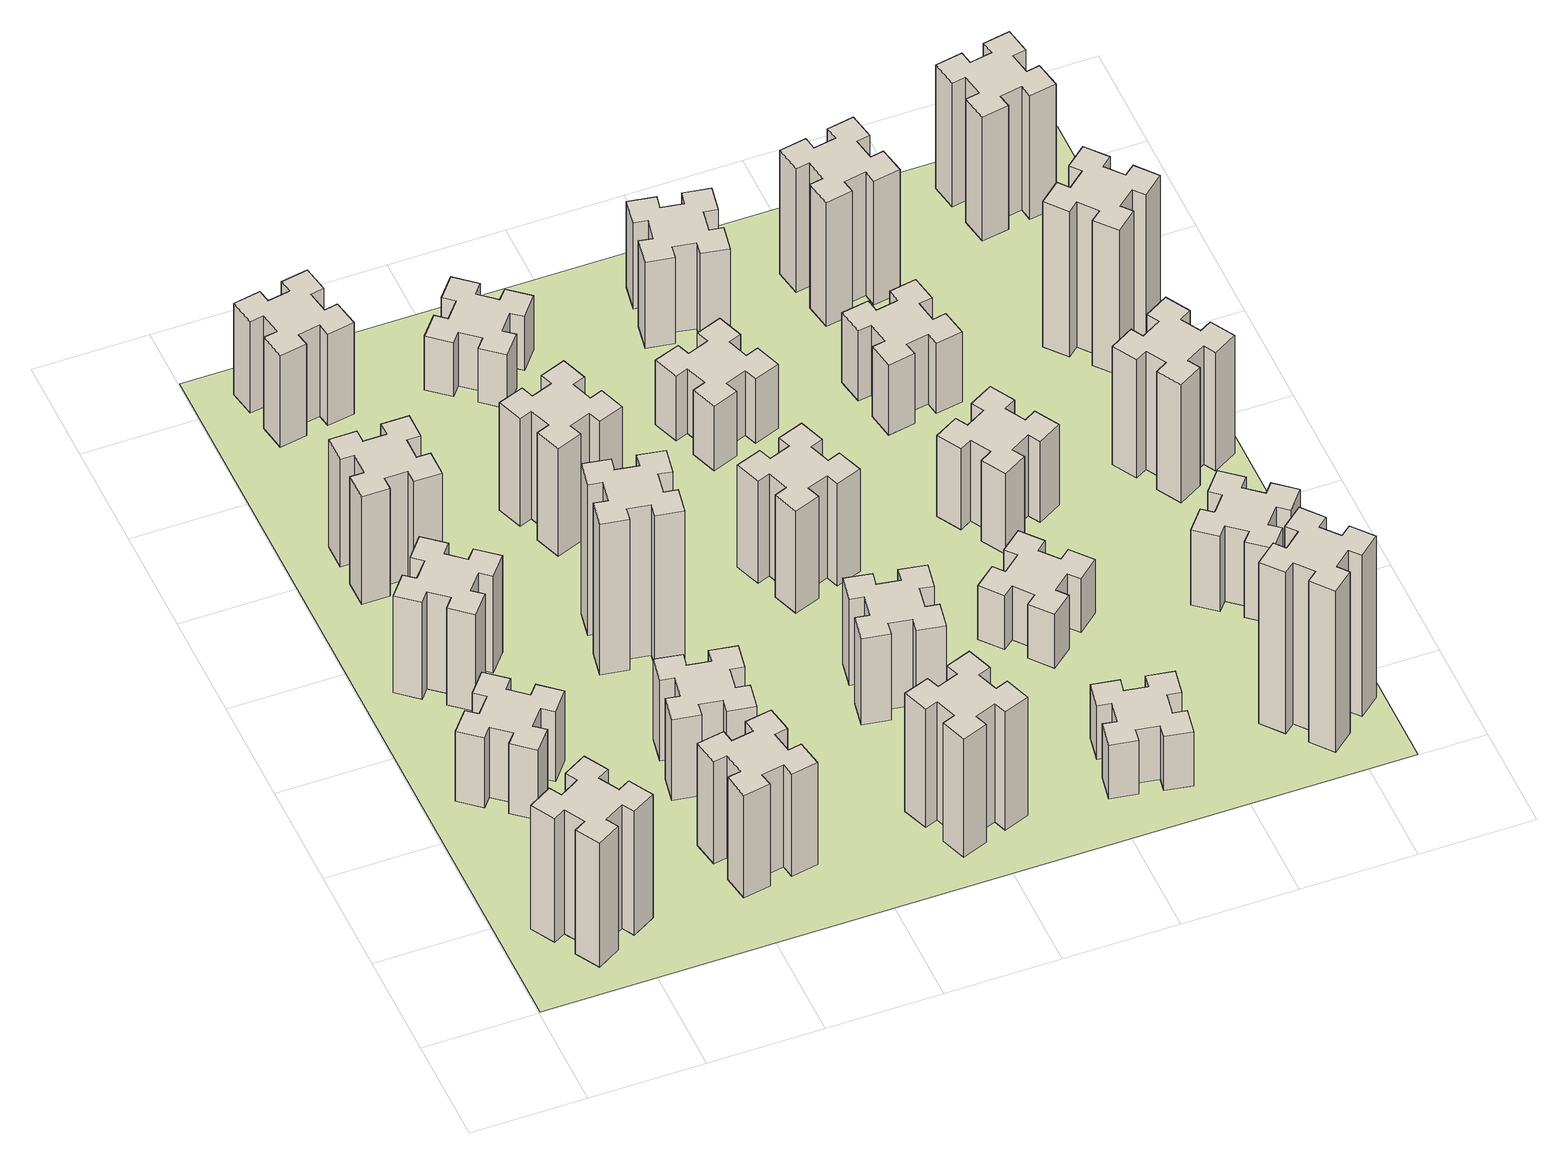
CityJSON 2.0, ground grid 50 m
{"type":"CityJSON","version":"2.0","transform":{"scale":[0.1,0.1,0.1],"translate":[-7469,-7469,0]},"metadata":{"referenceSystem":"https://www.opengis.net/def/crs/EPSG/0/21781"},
"CityObjects":{
"building1":{"type":"Building","attributes":{"class":"1000","function":"1000","usage":"1000","yearOfConstruction":2016,"roofType":"1000","measuredHeight":69,"storeysAboveGround":30,"storeysBelowGround":0},"geometry":[{"type":"Solid","lod":"1","boundaries":[[[[0,1,2,3,4,5,6,7,8,9,10,11,12,13,14,15,16,17,18,19]],[[17,16,20,21]],[[16,15,22,20]],[[15,14,23,22]],[[14,13,24,23]],[[13,12,25,24]],[[12,11,26,25]],[[11,10,27,26]],[[10,9,28,27]],[[9,8,29,28]],[[8,7,30,29]],[[7,6,31,30]],[[6,5,32,31]],[[5,4,33,32]],[[4,3,34,33]],[[3,2,35,34]],[[2,1,36,35]],[[1,0,37,36]],[[0,19,38,37]],[[19,18,39,38]],[[18,17,21,39]],[[24,25,26,27,28,29,30,31,32,33,34,35,36,37,38,39,21,20,22,23]]]]}]},
"building2":{"type":"Building","attributes":{"class":"1000","function":"1000","usage":"1000","yearOfConstruction":2016,"roofType":"1000","measuredHeight":39,"storeysAboveGround":30,"storeysBelowGround":0},"geometry":[{"type":"Solid","lod":"1","boundaries":[[[[40,41,42,43,44,45,46,47,48,49,50,51,52,53,54,55,56,57,58,59]],[[57,56,60,61]],[[56,55,62,60]],[[55,54,63,62]],[[54,53,64,63]],[[53,52,65,64]],[[52,51,66,65]],[[51,50,67,66]],[[50,49,68,67]],[[49,48,69,68]],[[48,47,70,69]],[[47,46,71,70]],[[46,45,72,71]],[[45,44,73,72]],[[44,43,74,73]],[[43,42,75,74]],[[42,41,76,75]],[[41,40,77,76]],[[40,59,78,77]],[[59,58,79,78]],[[58,57,61,79]],[[64,65,66,67,68,69,70,71,72,73,74,75,76,77,78,79,61,60,62,63]]]]}]},
"building3":{"type":"Building","attributes":{"class":"1000","function":"1000","usage":"1000","yearOfConstruction":2016,"roofType":"1000","measuredHeight":54,"storeysAboveGround":30,"storeysBelowGround":0},"geometry":[{"type":"Solid","lod":"1","boundaries":[[[[80,81,82,83,84,85,86,87,88,89,90,91,92,93,94,95,96,97,98,99]],[[97,96,100,101]],[[96,95,102,100]],[[95,94,103,102]],[[94,93,104,103]],[[93,92,105,104]],[[92,91,106,105]],[[91,90,107,106]],[[90,89,108,107]],[[89,88,109,108]],[[88,87,110,109]],[[87,86,111,110]],[[86,85,112,111]],[[85,84,113,112]],[[84,83,114,113]],[[83,82,115,114]],[[82,81,116,115]],[[81,80,117,116]],[[80,99,118,117]],[[99,98,119,118]],[[98,97,101,119]],[[104,105,106,107,108,109,110,111,112,113,114,115,116,117,118,119,101,100,102,103]]]]}]},
"building4":{"type":"Building","attributes":{"class":"1000","function":"1000","usage":"1000","yearOfConstruction":2016,"roofType":"1000","measuredHeight":60,"storeysAboveGround":30,"storeysBelowGround":0},"geometry":[{"type":"Solid","lod":"1","boundaries":[[[[120,121,122,123,124,125,126,127,128,129,130,131,132,133,134,135,136,137,138,139]],[[137,136,140,141]],[[136,135,142,140]],[[135,134,143,142]],[[134,133,144,143]],[[133,132,145,144]],[[132,131,146,145]],[[131,130,147,146]],[[130,129,148,147]],[[129,128,149,148]],[[128,127,150,149]],[[127,126,151,150]],[[126,125,152,151]],[[125,124,153,152]],[[124,123,154,153]],[[123,122,155,154]],[[122,121,156,155]],[[121,120,157,156]],[[120,139,158,157]],[[139,138,159,158]],[[138,137,141,159]],[[144,145,146,147,148,149,150,151,152,153,154,155,156,157,158,159,141,140,142,143]]]]}]},
"building5":{"type":"Building","attributes":{"class":"1000","function":"1000","usage":"1000","yearOfConstruction":2016,"roofType":"1000","measuredHeight":57,"storeysAboveGround":30,"storeysBelowGround":0},"geometry":[{"type":"Solid","lod":"1","boundaries":[[[[160,161,162,163,164,165,166,167,168,169,170,171,172,173,174,175,176,177,178,179]],[[177,176,180,181]],[[176,175,182,180]],[[175,174,183,182]],[[174,173,184,183]],[[173,172,185,184]],[[172,171,186,185]],[[171,170,187,186]],[[170,169,188,187]],[[169,168,189,188]],[[168,167,190,189]],[[167,166,191,190]],[[166,165,192,191]],[[165,164,193,192]],[[164,163,194,193]],[[163,162,195,194]],[[162,161,196,195]],[[161,160,197,196]],[[160,179,198,197]],[[179,178,199,198]],[[178,177,181,199]],[[184,185,186,187,188,189,190,191,192,193,194,195,196,197,198,199,181,180,182,183]]]]}]},
"building6":{"type":"Building","attributes":{"class":"1000","function":"1000","usage":"1000","yearOfConstruction":2016,"roofType":"1000","measuredHeight":51,"storeysAboveGround":30,"storeysBelowGround":0},"geometry":[{"type":"Solid","lod":"1","boundaries":[[[[200,201,202,203,204,205,206,207,208,209,210,211,212,213,214,215,216,217,218,219]],[[217,216,220,221]],[[216,215,222,220]],[[215,214,223,222]],[[214,213,224,223]],[[213,212,225,224]],[[212,211,226,225]],[[211,210,227,226]],[[210,209,228,227]],[[209,208,229,228]],[[208,207,230,229]],[[207,206,231,230]],[[206,205,232,231]],[[205,204,233,232]],[[204,203,234,233]],[[203,202,235,234]],[[202,201,236,235]],[[201,200,237,236]],[[200,219,238,237]],[[219,218,239,238]],[[218,217,221,239]],[[224,225,226,227,228,229,230,231,232,233,234,235,236,237,238,239,221,220,222,223]]]]}]},
"building7":{"type":"Building","attributes":{"class":"1000","function":"1000","usage":"1000","yearOfConstruction":2016,"roofType":"1000","measuredHeight":45,"storeysAboveGround":30,"storeysBelowGround":0},"geometry":[{"type":"Solid","lod":"1","boundaries":[[[[240,241,242,243,244,245,246,247,248,249,250,251,252,253,254,255,256,257,258,259]],[[257,256,260,261]],[[256,255,262,260]],[[255,254,263,262]],[[254,253,264,263]],[[253,252,265,264]],[[252,251,266,265]],[[251,250,267,266]],[[250,249,268,267]],[[249,248,269,268]],[[248,247,270,269]],[[247,246,271,270]],[[246,245,272,271]],[[245,244,273,272]],[[244,243,274,273]],[[243,242,275,274]],[[242,241,276,275]],[[241,240,277,276]],[[240,259,278,277]],[[259,258,279,278]],[[258,257,261,279]],[[264,265,266,267,268,269,270,271,272,273,274,275,276,277,278,279,261,260,262,263]]]]}]},
"building8":{"type":"Building","attributes":{"class":"1000","function":"1000","usage":"1000","yearOfConstruction":2016,"roofType":"1000","measuredHeight":84,"storeysAboveGround":30,"storeysBelowGround":0},"geometry":[{"type":"Solid","lod":"1","boundaries":[[[[280,281,282,283,284,285,286,287,288,289,290,291,292,293,294,295,296,297,298,299]],[[297,296,300,301]],[[296,295,302,300]],[[295,294,303,302]],[[294,293,304,303]],[[293,292,305,304]],[[292,291,306,305]],[[291,290,307,306]],[[290,289,308,307]],[[289,288,309,308]],[[288,287,310,309]],[[287,286,311,310]],[[286,285,312,311]],[[285,284,313,312]],[[284,283,314,313]],[[283,282,315,314]],[[282,281,316,315]],[[281,280,317,316]],[[280,299,318,317]],[[299,298,319,318]],[[298,297,301,319]],[[304,305,306,307,308,309,310,311,312,313,314,315,316,317,318,319,301,300,302,303]]]]}]},
"building9":{"type":"Building","attributes":{"class":"1000","function":"1000","usage":"1000","yearOfConstruction":2016,"roofType":"1000","measuredHeight":60,"storeysAboveGround":30,"storeysBelowGround":0},"geometry":[{"type":"Solid","lod":"1","boundaries":[[[[320,321,322,323,324,325,326,327,328,329,330,331,332,333,334,335,336,337,338,339]],[[337,336,340,341]],[[336,335,342,340]],[[335,334,343,342]],[[334,333,344,343]],[[333,332,345,344]],[[332,331,346,345]],[[331,330,347,346]],[[330,329,348,347]],[[329,328,349,348]],[[328,327,350,349]],[[327,326,351,350]],[[326,325,352,351]],[[325,324,353,352]],[[324,323,354,353]],[[323,322,355,354]],[[322,321,356,355]],[[321,320,357,356]],[[320,339,358,357]],[[339,338,359,358]],[[338,337,341,359]],[[344,345,346,347,348,349,350,351,352,353,354,355,356,357,358,359,341,340,342,343]]]]}]},
"building10":{"type":"Building","attributes":{"class":"1000","function":"1000","usage":"1000","yearOfConstruction":2016,"roofType":"1000","measuredHeight":66,"storeysAboveGround":30,"storeysBelowGround":0},"geometry":[{"type":"Solid","lod":"1","boundaries":[[[[360,361,362,363,364,365,366,367,368,369,370,371,372,373,374,375,376,377,378,379]],[[377,376,380,381]],[[376,375,382,380]],[[375,374,383,382]],[[374,373,384,383]],[[373,372,385,384]],[[372,371,386,385]],[[371,370,387,386]],[[370,369,388,387]],[[369,368,389,388]],[[368,367,390,389]],[[367,366,391,390]],[[366,365,392,391]],[[365,364,393,392]],[[364,363,394,393]],[[363,362,395,394]],[[362,361,396,395]],[[361,360,397,396]],[[360,379,398,397]],[[379,378,399,398]],[[378,377,381,399]],[[384,385,386,387,388,389,390,391,392,393,394,395,396,397,398,399,381,380,382,383]]]]}]},
"building11":{"type":"Building","attributes":{"class":"1000","function":"1000","usage":"1000","yearOfConstruction":2016,"roofType":"1000","measuredHeight":30,"storeysAboveGround":30,"storeysBelowGround":0},"geometry":[{"type":"Solid","lod":"1","boundaries":[[[[400,401,402,403,404,405,406,407,408,409,410,411,412,413,414,415,416,417,418,419]],[[417,416,420,421]],[[416,415,422,420]],[[415,414,423,422]],[[414,413,424,423]],[[413,412,425,424]],[[412,411,426,425]],[[411,410,427,426]],[[410,409,428,427]],[[409,408,429,428]],[[408,407,430,429]],[[407,406,431,430]],[[406,405,432,431]],[[405,404,433,432]],[[404,403,434,433]],[[403,402,435,434]],[[402,401,436,435]],[[401,400,437,436]],[[400,419,438,437]],[[419,418,439,438]],[[418,417,421,439]],[[424,425,426,427,428,429,430,431,432,433,434,435,436,437,438,439,421,420,422,423]]]]}]},
"building12":{"type":"Building","attributes":{"class":"1000","function":"1000","usage":"1000","yearOfConstruction":2016,"roofType":"1000","measuredHeight":48,"storeysAboveGround":30,"storeysBelowGround":0},"geometry":[{"type":"Solid","lod":"1","boundaries":[[[[440,441,442,443,444,445,446,447,448,449,450,451,452,453,454,455,456,457,458,459]],[[457,456,460,461]],[[456,455,462,460]],[[455,454,463,462]],[[454,453,464,463]],[[453,452,465,464]],[[452,451,466,465]],[[451,450,467,466]],[[450,449,468,467]],[[449,448,469,468]],[[448,447,470,469]],[[447,446,471,470]],[[446,445,472,471]],[[445,444,473,472]],[[444,443,474,473]],[[443,442,475,474]],[[442,441,476,475]],[[441,440,477,476]],[[440,459,478,477]],[[459,458,479,478]],[[458,457,461,479]],[[464,465,466,467,468,469,470,471,472,473,474,475,476,477,478,479,461,460,462,463]]]]}]},
"building13":{"type":"Building","attributes":{"class":"1000","function":"1000","usage":"1000","yearOfConstruction":2016,"roofType":"1000","measuredHeight":57,"storeysAboveGround":30,"storeysBelowGround":0},"geometry":[{"type":"Solid","lod":"1","boundaries":[[[[480,481,482,483,484,485,486,487,488,489,490,491,492,493,494,495,496,497,498,499]],[[497,496,500,501]],[[496,495,502,500]],[[495,494,503,502]],[[494,493,504,503]],[[493,492,505,504]],[[492,491,506,505]],[[491,490,507,506]],[[490,489,508,507]],[[489,488,509,508]],[[488,487,510,509]],[[487,486,511,510]],[[486,485,512,511]],[[485,484,513,512]],[[484,483,514,513]],[[483,482,515,514]],[[482,481,516,515]],[[481,480,517,516]],[[480,499,518,517]],[[499,498,519,518]],[[498,497,501,519]],[[504,505,506,507,508,509,510,511,512,513,514,515,516,517,518,519,501,500,502,503]]]]}]},
"building14":{"type":"Building","attributes":{"class":"1000","function":"1000","usage":"1000","yearOfConstruction":2016,"roofType":"1000","measuredHeight":36,"storeysAboveGround":30,"storeysBelowGround":0},"geometry":[{"type":"Solid","lod":"1","boundaries":[[[[520,521,522,523,524,525,526,527,528,529,530,531,532,533,534,535,536,537,538,539]],[[537,536,540,541]],[[536,535,542,540]],[[535,534,543,542]],[[534,533,544,543]],[[533,532,545,544]],[[532,531,546,545]],[[531,530,547,546]],[[530,529,548,547]],[[529,528,549,548]],[[528,527,550,549]],[[527,526,551,550]],[[526,525,552,551]],[[525,524,553,552]],[[524,523,554,553]],[[523,522,555,554]],[[522,521,556,555]],[[521,520,557,556]],[[520,539,558,557]],[[539,538,559,558]],[[538,537,541,559]],[[544,545,546,547,548,549,550,551,552,553,554,555,556,557,558,559,541,540,542,543]]]]}]},
"building15":{"type":"Building","attributes":{"class":"1000","function":"1000","usage":"1000","yearOfConstruction":2016,"roofType":"1000","measuredHeight":30,"storeysAboveGround":30,"storeysBelowGround":0},"geometry":[{"type":"Solid","lod":"1","boundaries":[[[[560,561,562,563,564,565,566,567,568,569,570,571,572,573,574,575,576,577,578,579]],[[577,576,580,581]],[[576,575,582,580]],[[575,574,583,582]],[[574,573,584,583]],[[573,572,585,584]],[[572,571,586,585]],[[571,570,587,586]],[[570,569,588,587]],[[569,568,589,588]],[[568,567,590,589]],[[567,566,591,590]],[[566,565,592,591]],[[565,564,593,592]],[[564,563,594,593]],[[563,562,595,594]],[[562,561,596,595]],[[561,560,597,596]],[[560,579,598,597]],[[579,578,599,598]],[[578,577,581,599]],[[584,585,586,587,588,589,590,591,592,593,594,595,596,597,598,599,581,580,582,583]]]]}]},
"building16":{"type":"Building","attributes":{"class":"1000","function":"1000","usage":"1000","yearOfConstruction":2016,"roofType":"1000","measuredHeight":48,"storeysAboveGround":30,"storeysBelowGround":0},"geometry":[{"type":"Solid","lod":"1","boundaries":[[[[600,601,602,603,604,605,606,607,608,609,610,611,612,613,614,615,616,617,618,619]],[[617,616,620,621]],[[616,615,622,620]],[[615,614,623,622]],[[614,613,624,623]],[[613,612,625,624]],[[612,611,626,625]],[[611,610,627,626]],[[610,609,628,627]],[[609,608,629,628]],[[608,607,630,629]],[[607,606,631,630]],[[606,605,632,631]],[[605,604,633,632]],[[604,603,634,633]],[[603,602,635,634]],[[602,601,636,635]],[[601,600,637,636]],[[600,619,638,637]],[[619,618,639,638]],[[618,617,621,639]],[[624,625,626,627,628,629,630,631,632,633,634,635,636,637,638,639,621,620,622,623]]]]}]},
"building17":{"type":"Building","attributes":{"class":"1000","function":"1000","usage":"1000","yearOfConstruction":2016,"roofType":"1000","measuredHeight":30,"storeysAboveGround":30,"storeysBelowGround":0},"geometry":[{"type":"Solid","lod":"1","boundaries":[[[[640,641,642,643,644,645,646,647,648,649,650,651,652,653,654,655,656,657,658,659]],[[657,656,660,661]],[[656,655,662,660]],[[655,654,663,662]],[[654,653,664,663]],[[653,652,665,664]],[[652,651,666,665]],[[651,650,667,666]],[[650,649,668,667]],[[649,648,669,668]],[[648,647,670,669]],[[647,646,671,670]],[[646,645,672,671]],[[645,644,673,672]],[[644,643,674,673]],[[643,642,675,674]],[[642,641,676,675]],[[641,640,677,676]],[[640,659,678,677]],[[659,658,679,678]],[[658,657,661,679]],[[664,665,666,667,668,669,670,671,672,673,674,675,676,677,678,679,661,660,662,663]]]]}]},
"building18":{"type":"Building","attributes":{"class":"1000","function":"1000","usage":"1000","yearOfConstruction":2016,"roofType":"1000","measuredHeight":45,"storeysAboveGround":30,"storeysBelowGround":0},"geometry":[{"type":"Solid","lod":"1","boundaries":[[[[680,681,682,683,684,685,686,687,688,689,690,691,692,693,694,695,696,697,698,699]],[[697,696,700,701]],[[696,695,702,700]],[[695,694,703,702]],[[694,693,704,703]],[[693,692,705,704]],[[692,691,706,705]],[[691,690,707,706]],[[690,689,708,707]],[[689,688,709,708]],[[688,687,710,709]],[[687,686,711,710]],[[686,685,712,711]],[[685,684,713,712]],[[684,683,714,713]],[[683,682,715,714]],[[682,681,716,715]],[[681,680,717,716]],[[680,699,718,717]],[[699,698,719,718]],[[698,697,701,719]],[[704,705,706,707,708,709,710,711,712,713,714,715,716,717,718,719,701,700,702,703]]]]}]},
"building19":{"type":"Building","attributes":{"class":"1000","function":"1000","usage":"1000","yearOfConstruction":2016,"roofType":"1000","measuredHeight":39,"storeysAboveGround":30,"storeysBelowGround":0},"geometry":[{"type":"Solid","lod":"1","boundaries":[[[[720,721,722,723,724,725,726,727,728,729,730,731,732,733,734,735,736,737,738,739]],[[737,736,740,741]],[[736,735,742,740]],[[735,734,743,742]],[[734,733,744,743]],[[733,732,745,744]],[[732,731,746,745]],[[731,730,747,746]],[[730,729,748,747]],[[729,728,749,748]],[[728,727,750,749]],[[727,726,751,750]],[[726,725,752,751]],[[725,724,753,752]],[[724,723,754,753]],[[723,722,755,754]],[[722,721,756,755]],[[721,720,757,756]],[[720,739,758,757]],[[739,738,759,758]],[[738,737,741,759]],[[744,745,746,747,748,749,750,751,752,753,754,755,756,757,758,759,741,740,742,743]]]]}]},
"building20":{"type":"Building","attributes":{"class":"1000","function":"1000","usage":"1000","yearOfConstruction":2016,"roofType":"1000","measuredHeight":90,"storeysAboveGround":30,"storeysBelowGround":0},"geometry":[{"type":"Solid","lod":"1","boundaries":[[[[760,761,762,763,764,765,766,767,768,769,770,771,772,773,774,775,776,777,778,779]],[[777,776,780,781]],[[776,775,782,780]],[[775,774,783,782]],[[774,773,784,783]],[[773,772,785,784]],[[772,771,786,785]],[[771,770,787,786]],[[770,769,788,787]],[[769,768,789,788]],[[768,767,790,789]],[[767,766,791,790]],[[766,765,792,791]],[[765,764,793,792]],[[764,763,794,793]],[[763,762,795,794]],[[762,761,796,795]],[[761,760,797,796]],[[760,779,798,797]],[[779,778,799,798]],[[778,777,781,799]],[[784,785,786,787,788,789,790,791,792,793,794,795,796,797,798,799,781,780,782,783]]]]}]},
"building21":{"type":"Building","attributes":{"class":"1000","function":"1000","usage":"1000","yearOfConstruction":2016,"roofType":"1000","measuredHeight":69,"storeysAboveGround":30,"storeysBelowGround":0},"geometry":[{"type":"Solid","lod":"1","boundaries":[[[[800,801,802,803,804,805,806,807,808,809,810,811,812,813,814,815,816,817,818,819]],[[817,816,820,821]],[[816,815,822,820]],[[815,814,823,822]],[[814,813,824,823]],[[813,812,825,824]],[[812,811,826,825]],[[811,810,827,826]],[[810,809,828,827]],[[809,808,829,828]],[[808,807,830,829]],[[807,806,831,830]],[[806,805,832,831]],[[805,804,833,832]],[[804,803,834,833]],[[803,802,835,834]],[[802,801,836,835]],[[801,800,837,836]],[[800,819,838,837]],[[819,818,839,838]],[[818,817,821,839]],[[824,825,826,827,828,829,830,831,832,833,834,835,836,837,838,839,821,820,822,823]]]]}]},
"building22":{"type":"Building","attributes":{"class":"1000","function":"1000","usage":"1000","yearOfConstruction":2016,"roofType":"1000","measuredHeight":42,"storeysAboveGround":30,"storeysBelowGround":0},"geometry":[{"type":"Solid","lod":"1","boundaries":[[[[840,841,842,843,844,845,846,847,848,849,850,851,852,853,854,855,856,857,858,859]],[[857,856,860,861]],[[856,855,862,860]],[[855,854,863,862]],[[854,853,864,863]],[[853,852,865,864]],[[852,851,866,865]],[[851,850,867,866]],[[850,849,868,867]],[[849,848,869,868]],[[848,847,870,869]],[[847,846,871,870]],[[846,845,872,871]],[[845,844,873,872]],[[844,843,874,873]],[[843,842,875,874]],[[842,841,876,875]],[[841,840,877,876]],[[840,859,878,877]],[[859,858,879,878]],[[858,857,861,879]],[[864,865,866,867,868,869,870,871,872,873,874,875,876,877,878,879,861,860,862,863]]]]}]},
"building23":{"type":"Building","attributes":{"class":"1000","function":"1000","usage":"1000","yearOfConstruction":2016,"roofType":"1000","measuredHeight":66,"storeysAboveGround":30,"storeysBelowGround":0},"geometry":[{"type":"Solid","lod":"1","boundaries":[[[[880,881,882,883,884,885,886,887,888,889,890,891,892,893,894,895,896,897,898,899]],[[897,896,900,901]],[[896,895,902,900]],[[895,894,903,902]],[[894,893,904,903]],[[893,892,905,904]],[[892,891,906,905]],[[891,890,907,906]],[[890,889,908,907]],[[889,888,909,908]],[[888,887,910,909]],[[887,886,911,910]],[[886,885,912,911]],[[885,884,913,912]],[[884,883,914,913]],[[883,882,915,914]],[[882,881,916,915]],[[881,880,917,916]],[[880,899,918,917]],[[899,898,919,918]],[[898,897,901,919]],[[904,905,906,907,908,909,910,911,912,913,914,915,916,917,918,919,901,900,902,903]]]]}]},
"building24":{"type":"Building","attributes":{"class":"1000","function":"1000","usage":"1000","yearOfConstruction":2016,"roofType":"1000","measuredHeight":81,"storeysAboveGround":30,"storeysBelowGround":0},"geometry":[{"type":"Solid","lod":"1","boundaries":[[[[920,921,922,923,924,925,926,927,928,929,930,931,932,933,934,935,936,937,938,939]],[[937,936,940,941]],[[936,935,942,940]],[[935,934,943,942]],[[934,933,944,943]],[[933,932,945,944]],[[932,931,946,945]],[[931,930,947,946]],[[930,929,948,947]],[[929,928,949,948]],[[928,927,950,949]],[[927,926,951,950]],[[926,925,952,951]],[[925,924,953,952]],[[924,923,954,953]],[[923,922,955,954]],[[922,921,956,955]],[[921,920,957,956]],[[920,939,958,957]],[[939,938,959,958]],[[938,937,941,959]],[[944,945,946,947,948,949,950,951,952,953,954,955,956,957,958,959,941,940,942,943]]]]}]},
"building25":{"type":"Building","attributes":{"class":"1000","function":"1000","usage":"1000","yearOfConstruction":2016,"roofType":"1000","measuredHeight":69,"storeysAboveGround":30,"storeysBelowGround":0},"geometry":[{"type":"Solid","lod":"1","boundaries":[[[[960,961,962,963,964,965,966,967,968,969,970,971,972,973,974,975,976,977,978,979]],[[977,976,980,981]],[[976,975,982,980]],[[975,974,983,982]],[[974,973,984,983]],[[973,972,985,984]],[[972,971,986,985]],[[971,970,987,986]],[[970,969,988,987]],[[969,968,989,988]],[[968,967,990,989]],[[967,966,991,990]],[[966,965,992,991]],[[965,964,993,992]],[[964,963,994,993]],[[963,962,995,994]],[[962,961,996,995]],[[961,960,997,996]],[[960,979,998,997]],[[979,978,999,998]],[[978,977,981,999]],[[984,985,986,987,988,989,990,991,992,993,994,995,996,997,998,999,981,980,982,983]]]]}]},
"landuse1":{"type":"LandUse","attributes":{"name":"plot1","function":"1010"},"geometry":[{"type":"MultiSurface","lod":"1","boundaries":[[[1000,1001,1002,1003]]]}]}
},
"vertices":[
[255,364,0],[305,277,0],[253,247,0],[313,143,0],[417,203,0],[387,255,0],[474,305,0],[504,253,0],[608,313,0],[548,417,0],[496,387,0],[446,474,0],[498,504,0],[438,608,0],[334,548,0],[364,496,0],[277,446,0],[247,498,0],[143,438,0],[203,334,0],[277,446,690],[247,498,690],[364,496,690],[334,548,690],[438,608,690],[498,504,690],[446,474,690],[496,387,690],[548,417,690],[608,313,690],[504,253,690],[474,305,690],[387,255,690],[417,203,690],[313,143,690],[253,247,690],[305,277,690],[255,364,690],[203,334,690],[143,438,690],
[323,1324,0],[259,1248,0],[213,1286,0],[136,1194,0],[228,1117,0],[266,1163,0],[343,1099,0],[304,1053,0],[396,976,0],[473,1068,0],[427,1106,0],[492,1183,0],[538,1144,0],[615,1236,0],[523,1313,0],[484,1267,0],[408,1332,0],[446,1378,0],[354,1455,0],[277,1363,0],[408,1332,390],[446,1378,390],[484,1267,390],[523,1313,390],[615,1236,390],[538,1144,390],[492,1183,390],[427,1106,390],[473,1068,390],[396,976,390],[304,1053,390],[343,1099,390],[266,1163,390],[228,1117,390],[136,1194,390],[213,1286,390],[259,1248,390],[323,1324,390],[277,1363,390],[354,1455,390],
[484,1907,0],[408,1972,0],[446,2018,0],[354,2095,0],[277,2003,0],[323,1964,0],[259,1888,0],[213,1926,0],[136,1834,0],[228,1757,0],[266,1803,0],[343,1739,0],[304,1693,0],[396,1616,0],[473,1708,0],[427,1746,0],[492,1823,0],[538,1784,0],[615,1876,0],[523,1953,0],[492,1823,540],[538,1784,540],[427,1746,540],[473,1708,540],[396,1616,540],[304,1693,540],[343,1739,540],[266,1803,540],[228,1757,540],[136,1834,540],[213,1926,540],[259,1888,540],[323,1964,540],[277,2003,540],[354,2095,540],[446,2018,540],[408,1972,540],[484,1907,540],[523,1953,540],[615,1876,540],
[265,2545,0],[265,2445,0],[205,2445,0],[205,2325,0],[325,2325,0],[325,2385,0],[425,2385,0],[425,2325,0],[545,2325,0],[545,2445,0],[485,2445,0],[485,2545,0],[545,2545,0],[545,2665,0],[425,2665,0],[425,2605,0],[325,2605,0],[325,2665,0],[205,2665,0],[205,2545,0],[325,2605,600],[325,2665,600],[425,2605,600],[425,2665,600],[545,2665,600],[545,2545,600],[485,2545,600],[485,2445,600],[545,2445,600],[545,2325,600],[425,2325,600],[425,2385,600],[325,2385,600],[325,2325,600],[205,2325,600],[205,2445,600],[265,2445,600],[265,2545,600],[205,2545,600],[205,2665,600],
[1085,358,0],[1184,376,0],[1194,317,0],[1312,337,0],[1291,456,0],[1232,445,0],[1215,544,0],[1274,554,0],[1253,672,0],[1135,651,0],[1145,592,0],[1047,575,0],[1037,634,0],[918,613,0],[939,495,0],[998,505,0],[1016,407,0],[957,397,0],[977,278,0],[1096,299,0],[1016,407,570],[957,397,570],[998,505,570],[939,495,570],[918,613,570],[1037,634,570],[1047,575,570],[1145,592,570],[1135,651,570],[1253,672,570],[1274,554,570],[1215,544,570],[1232,445,570],[1291,456,570],[1312,337,570],[1194,317,570],[1184,376,570],[1085,358,570],[1096,299,570],[977,278,570],
[492,3405,0],[475,3504,0],[534,3514,0],[513,3632,0],[395,3611,0],[405,3552,0],[307,3535,0],[297,3594,0],[178,3573,0],[199,3455,0],[258,3465,0],[276,3367,0],[217,3357,0],[237,3238,0],[356,3259,0],[345,3318,0],[444,3336,0],[454,3277,0],[572,3297,0],[551,3416,0],[444,3336,510],[454,3277,510],[345,3318,510],[356,3259,510],[237,3238,510],[217,3357,510],[276,3367,510],[258,3465,510],[199,3455,510],[178,3573,510],[297,3594,510],[307,3535,510],[405,3552,510],[395,3611,510],[513,3632,510],[534,3514,510],[475,3504,510],[492,3405,510],[551,3416,510],[572,3297,510],
[1047,916,0],[1145,898,0],[1135,839,0],[1253,818,0],[1274,937,0],[1215,947,0],[1232,1045,0],[1291,1035,0],[1312,1153,0],[1194,1174,0],[1184,1115,0],[1085,1132,0],[1096,1191,0],[977,1212,0],[957,1094,0],[1016,1084,0],[998,985,0],[939,996,0],[918,877,0],[1037,857,0],[998,985,450],[939,996,450],[1016,1084,450],[957,1094,450],[977,1212,450],[1096,1191,450],[1085,1132,450],[1184,1115,450],[1194,1174,450],[1312,1153,450],[1291,1035,450],[1232,1045,450],[1215,947,450],[1274,937,450],[1253,818,450],[1135,839,450],[1145,898,450],[1047,916,450],[1037,857,450],[918,877,450],
[1047,1656,0],[1145,1638,0],[1135,1579,0],[1253,1558,0],[1274,1677,0],[1215,1687,0],[1232,1785,0],[1291,1775,0],[1312,1893,0],[1194,1914,0],[1184,1855,0],[1085,1872,0],[1096,1931,0],[977,1952,0],[957,1834,0],[1016,1824,0],[998,1725,0],[939,1736,0],[918,1617,0],[1037,1597,0],[998,1725,840],[939,1736,840],[1016,1824,840],[957,1834,840],[977,1952,840],[1096,1931,840],[1085,1872,840],[1184,1855,840],[1194,1914,840],[1312,1893,840],[1291,1775,840],[1232,1785,840],[1215,1687,840],[1274,1677,840],[1253,1558,840],[1135,1579,840],[1145,1638,840],[1047,1656,840],[1037,1597,840],[918,1617,840],
[1125,2616,0],[1031,2582,0],[1010,2638,0],[897,2597,0],[939,2484,0],[995,2505,0],[1029,2411,0],[973,2390,0],[1014,2277,0],[1127,2319,0],[1106,2375,0],[1200,2409,0],[1220,2353,0],[1333,2394,0],[1292,2507,0],[1236,2486,0],[1202,2580,0],[1258,2600,0],[1217,2713,0],[1104,2672,0],[1202,2580,600],[1258,2600,600],[1236,2486,600],[1292,2507,600],[1333,2394,600],[1220,2353,600],[1200,2409,600],[1106,2375,600],[1127,2319,600],[1014,2277,600],[973,2390,600],[1029,2411,600],[995,2505,600],[939,2484,600],[897,2597,600],[1010,2638,600],[1031,2582,600],[1125,2616,600],[1104,2672,600],[1217,2713,600],
[1965,496,0],[1871,462,0],[1850,518,0],[1737,477,0],[1779,364,0],[1835,385,0],[1869,291,0],[1813,270,0],[1854,157,0],[1967,199,0],[1946,255,0],[2040,289,0],[2060,233,0],[2173,274,0],[2132,387,0],[2076,366,0],[2042,460,0],[2098,480,0],[2057,593,0],[1944,552,0],[2042,460,660],[2098,480,660],[2076,366,660],[2132,387,660],[2173,274,660],[2060,233,660],[2040,289,660],[1946,255,660],[1967,199,660],[1854,157,660],[1813,270,660],[1869,291,660],[1835,385,660],[1779,364,660],[1737,477,660],[1850,518,660],[1871,462,660],[1965,496,660],[1944,552,660],[2057,593,660],
[1063,3444,0],[999,3368,0],[953,3406,0],[876,3314,0],[968,3237,0],[1006,3283,0],[1083,3219,0],[1044,3173,0],[1136,3096,0],[1213,3188,0],[1167,3226,0],[1232,3303,0],[1278,3264,0],[1355,3356,0],[1263,3433,0],[1224,3387,0],[1148,3452,0],[1186,3498,0],[1094,3575,0],[1017,3483,0],[1148,3452,300],[1186,3498,300],[1224,3387,300],[1263,3433,300],[1355,3356,300],[1278,3264,300],[1232,3303,300],[1167,3226,300],[1213,3188,300],[1136,3096,300],[1044,3173,300],[1083,3219,300],[1006,3283,300],[968,3237,300],[876,3314,300],[953,3406,300],[999,3368,300],[1063,3444,300],[1017,3483,300],[1094,3575,300],
[2055,1047,0],[2072,1145,0],[2131,1135,0],[2152,1253,0],[2034,1274,0],[2024,1215,0],[1925,1232,0],[1936,1291,0],[1817,1312,0],[1797,1194,0],[1856,1184,0],[1838,1085,0],[1779,1096,0],[1758,977,0],[1877,957,0],[1887,1016,0],[1985,998,0],[1975,939,0],[2093,918,0],[2114,1037,0],[1985,998,480],[1975,939,480],[1887,1016,480],[1877,957,480],[1758,977,480],[1779,1096,480],[1838,1085,480],[1856,1184,480],[1797,1194,480],[1817,1312,480],[1936,1291,480],[1925,1232,480],[2024,1215,480],[2034,1274,480],[2152,1253,480],[2131,1135,480],[2072,1145,480],[2055,1047,480],[2114,1037,480],[2093,918,480],
[1846,1735,0],[1940,1769,0],[1960,1713,0],[2073,1754,0],[2032,1867,0],[1976,1846,0],[1942,1940,0],[1998,1960,0],[1957,2073,0],[1844,2032,0],[1865,1976,0],[1771,1942,0],[1750,1998,0],[1637,1957,0],[1679,1844,0],[1735,1865,0],[1769,1771,0],[1713,1750,0],[1754,1637,0],[1867,1679,0],[1769,1771,570],[1713,1750,570],[1735,1865,570],[1679,1844,570],[1637,1957,570],[1750,1998,570],[1771,1942,570],[1865,1976,570],[1844,2032,570],[1957,2073,570],[1998,1960,570],[1942,1940,570],[1976,1846,570],[2032,1867,570],[2073,1754,570],[1960,1713,570],[1940,1769,570],[1846,1735,570],[1867,1679,570],[1754,1637,570],
[1735,2705,0],[1769,2611,0],[1713,2590,0],[1754,2477,0],[1867,2519,0],[1846,2575,0],[1940,2609,0],[1960,2553,0],[2073,2594,0],[2032,2707,0],[1976,2686,0],[1942,2780,0],[1998,2800,0],[1957,2913,0],[1844,2872,0],[1865,2816,0],[1771,2782,0],[1750,2838,0],[1637,2797,0],[1679,2684,0],[1771,2782,360],[1750,2838,360],[1865,2816,360],[1844,2872,360],[1957,2913,360],[1998,2800,360],[1942,2780,360],[1976,2686,360],[2032,2707,360],[2073,2594,360],[1960,2553,360],[1940,2609,360],[1846,2575,360],[1867,2519,360],[1754,2477,360],[1713,2590,360],[1769,2611,360],[1735,2705,360],[1679,2684,360],[1637,2797,360],
[2596,444,0],[2578,345,0],[2519,356,0],[2498,237,0],[2617,217,0],[2627,276,0],[2725,258,0],[2715,199,0],[2833,178,0],[2854,297,0],[2795,307,0],[2812,405,0],[2871,395,0],[2892,513,0],[2774,534,0],[2764,475,0],[2665,492,0],[2676,551,0],[2557,572,0],[2537,454,0],[2665,492,300],[2676,551,300],[2764,475,300],[2774,534,300],[2892,513,300],[2871,395,300],[2812,405,300],[2795,307,300],[2854,297,300],[2833,178,300],[2715,199,300],[2725,258,300],[2627,276,300],[2617,217,300],[2498,237,300],[2519,356,300],[2578,345,300],[2596,444,300],[2537,454,300],[2557,572,300],
[2024,3435,0],[1925,3452,0],[1936,3511,0],[1817,3532,0],[1797,3414,0],[1856,3404,0],[1838,3305,0],[1779,3316,0],[1758,3197,0],[1877,3177,0],[1887,3236,0],[1985,3218,0],[1975,3159,0],[2093,3138,0],[2114,3257,0],[2055,3267,0],[2072,3365,0],[2131,3355,0],[2152,3473,0],[2034,3494,0],[2072,3365,480],[2131,3355,480],[2055,3267,480],[2114,3257,480],[2093,3138,480],[1975,3159,480],[1985,3218,480],[1887,3236,480],[1877,3177,480],[1758,3197,480],[1779,3316,480],[1838,3305,480],[1856,3404,480],[1797,3414,480],[1817,3532,480],[1936,3511,480],[1925,3452,480],[2024,3435,480],[2034,3494,480],[2152,3473,480],
[2628,1099,0],[2704,1163,0],[2743,1117,0],[2835,1194,0],[2758,1286,0],[2712,1248,0],[2647,1324,0],[2693,1363,0],[2616,1455,0],[2524,1378,0],[2563,1332,0],[2486,1267,0],[2448,1313,0],[2356,1236,0],[2433,1144,0],[2479,1183,0],[2543,1106,0],[2497,1068,0],[2574,976,0],[2666,1053,0],[2543,1106,300],[2497,1068,300],[2479,1183,300],[2433,1144,300],[2356,1236,300],[2448,1313,300],[2486,1267,300],[2563,1332,300],[2524,1378,300],[2616,1455,300],[2693,1363,300],[2647,1324,300],[2712,1248,300],[2758,1286,300],[2835,1194,300],[2743,1117,300],[2704,1163,300],[2628,1099,300],[2666,1053,300],[2574,976,300],
[2575,1844,0],[2625,1757,0],[2573,1727,0],[2633,1623,0],[2737,1683,0],[2707,1735,0],[2794,1785,0],[2824,1733,0],[2928,1793,0],[2868,1897,0],[2816,1867,0],[2766,1954,0],[2818,1984,0],[2758,2088,0],[2654,2028,0],[2684,1976,0],[2597,1926,0],[2567,1978,0],[2463,1918,0],[2523,1814,0],[2597,1926,450],[2567,1978,450],[2684,1976,450],[2654,2028,450],[2758,2088,450],[2818,1984,450],[2766,1954,450],[2816,1867,450],[2868,1897,450],[2928,1793,450],[2824,1733,450],[2794,1785,450],[2707,1735,450],[2737,1683,450],[2633,1623,450],[2573,1727,450],[2625,1757,450],[2575,1844,450],[2523,1814,450],[2463,1918,450],
[2712,2565,0],[2695,2664,0],[2754,2674,0],[2733,2792,0],[2615,2771,0],[2625,2712,0],[2527,2695,0],[2517,2754,0],[2398,2733,0],[2419,2615,0],[2478,2625,0],[2496,2527,0],[2437,2517,0],[2457,2398,0],[2576,2419,0],[2565,2478,0],[2664,2496,0],[2674,2437,0],[2792,2457,0],[2771,2576,0],[2664,2496,390],[2674,2437,390],[2565,2478,390],[2576,2419,390],[2457,2398,390],[2437,2517,390],[2496,2527,390],[2478,2625,390],[2419,2615,390],[2398,2733,390],[2517,2754,390],[2527,2695,390],[2625,2712,390],[2615,2771,390],[2733,2792,390],[2754,2674,390],[2695,2664,390],[2712,2565,390],[2771,2576,390],[2792,2457,390],
[3468,259,0],[3544,323,0],[3583,277,0],[3675,354,0],[3598,446,0],[3552,408,0],[3487,484,0],[3533,523,0],[3456,615,0],[3364,538,0],[3403,492,0],[3326,427,0],[3288,473,0],[3196,396,0],[3273,304,0],[3319,343,0],[3383,266,0],[3337,228,0],[3414,136,0],[3506,213,0],[3383,266,900],[3337,228,900],[3319,343,900],[3273,304,900],[3196,396,900],[3288,473,900],[3326,427,900],[3403,492,900],[3364,538,900],[3456,615,900],[3533,523,900],[3487,484,900],[3552,408,900],[3598,446,900],[3675,354,900],[3583,277,900],[3544,323,900],[3468,259,900],[3506,213,900],[3414,136,900],
[2565,3118,0],[2664,3136,0],[2674,3077,0],[2792,3097,0],[2771,3216,0],[2712,3205,0],[2695,3304,0],[2754,3314,0],[2733,3432,0],[2615,3411,0],[2625,3352,0],[2527,3335,0],[2517,3394,0],[2398,3373,0],[2419,3255,0],[2478,3265,0],[2496,3167,0],[2437,3157,0],[2457,3038,0],[2576,3059,0],[2496,3167,690],[2437,3157,690],[2478,3265,690],[2419,3255,690],[2398,3373,690],[2517,3394,690],[2527,3335,690],[2625,3352,690],[2615,3411,690],[2733,3432,690],[2754,3314,690],[2695,3304,690],[2712,3205,690],[2771,3216,690],[2792,3097,690],[2674,3077,690],[2664,3136,690],[2565,3118,690],[2576,3059,690],[2457,3038,690],
[3487,1006,0],[3552,1083,0],[3598,1044,0],[3675,1136,0],[3583,1213,0],[3544,1167,0],[3468,1232,0],[3506,1278,0],[3414,1355,0],[3337,1263,0],[3383,1224,0],[3319,1148,0],[3273,1186,0],[3196,1094,0],[3288,1017,0],[3326,1063,0],[3403,999,0],[3364,953,0],[3456,876,0],[3533,968,0],[3403,999,420],[3364,953,420],[3326,1063,420],[3288,1017,420],[3196,1094,420],[3273,1186,420],[3319,1148,420],[3383,1224,420],[3337,1263,420],[3414,1355,420],[3506,1278,420],[3468,1232,420],[3544,1167,420],[3583,1213,420],[3675,1136,420],[3598,1044,420],[3552,1083,420],[3487,1006,420],[3533,968,420],[3456,876,420],
[3556,1867,0],[3506,1954,0],[3558,1984,0],[3498,2088,0],[3394,2028,0],[3424,1976,0],[3337,1926,0],[3307,1978,0],[3203,1918,0],[3263,1814,0],[3315,1844,0],[3365,1757,0],[3313,1727,0],[3373,1623,0],[3477,1683,0],[3447,1735,0],[3534,1785,0],[3564,1733,0],[3668,1793,0],[3608,1897,0],[3534,1785,660],[3564,1733,660],[3447,1735,660],[3477,1683,660],[3373,1623,660],[3313,1727,660],[3365,1757,660],[3315,1844,660],[3263,1814,660],[3203,1918,660],[3307,1978,660],[3337,1926,660],[3424,1976,660],[3394,2028,660],[3498,2088,660],[3558,1984,660],[3506,1954,660],[3556,1867,660],[3608,1897,660],[3668,1793,660],
[3403,2712,0],[3326,2647,0],[3288,2693,0],[3196,2616,0],[3273,2524,0],[3319,2563,0],[3383,2486,0],[3337,2448,0],[3414,2356,0],[3506,2433,0],[3468,2479,0],[3544,2543,0],[3583,2497,0],[3675,2574,0],[3598,2666,0],[3552,2628,0],[3487,2704,0],[3533,2743,0],[3456,2835,0],[3364,2758,0],[3487,2704,810],[3533,2743,810],[3552,2628,810],[3598,2666,810],[3675,2574,810],[3583,2497,810],[3544,2543,810],[3468,2479,810],[3506,2433,810],[3414,2356,810],[3337,2448,810],[3383,2486,810],[3319,2563,810],[3273,2524,810],[3196,2616,810],[3288,2693,810],[3326,2647,810],[3403,2712,810],[3364,2758,810],[3456,2835,810],
[3218,3465,0],[3236,3367,0],[3177,3357,0],[3197,3238,0],[3316,3259,0],[3305,3318,0],[3404,3336,0],[3414,3277,0],[3532,3297,0],[3511,3416,0],[3452,3405,0],[3435,3504,0],[3494,3514,0],[3473,3632,0],[3355,3611,0],[3365,3552,0],[3267,3535,0],[3257,3594,0],[3138,3573,0],[3159,3455,0],[3267,3535,690],[3257,3594,690],[3365,3552,690],[3355,3611,690],[3473,3632,690],[3494,3514,690],[3435,3504,690],[3452,3405,690],[3511,3416,690],[3532,3297,690],[3414,3277,690],[3404,3336,690],[3305,3318,690],[3316,3259,690],[3197,3238,690],[3177,3357,690],[3236,3367,690],[3218,3465,690],[3159,3455,690],[3138,3573,690],
[5,3705,0],[3705,3705,0],[3705,5,0],[5,5,0]
]}
